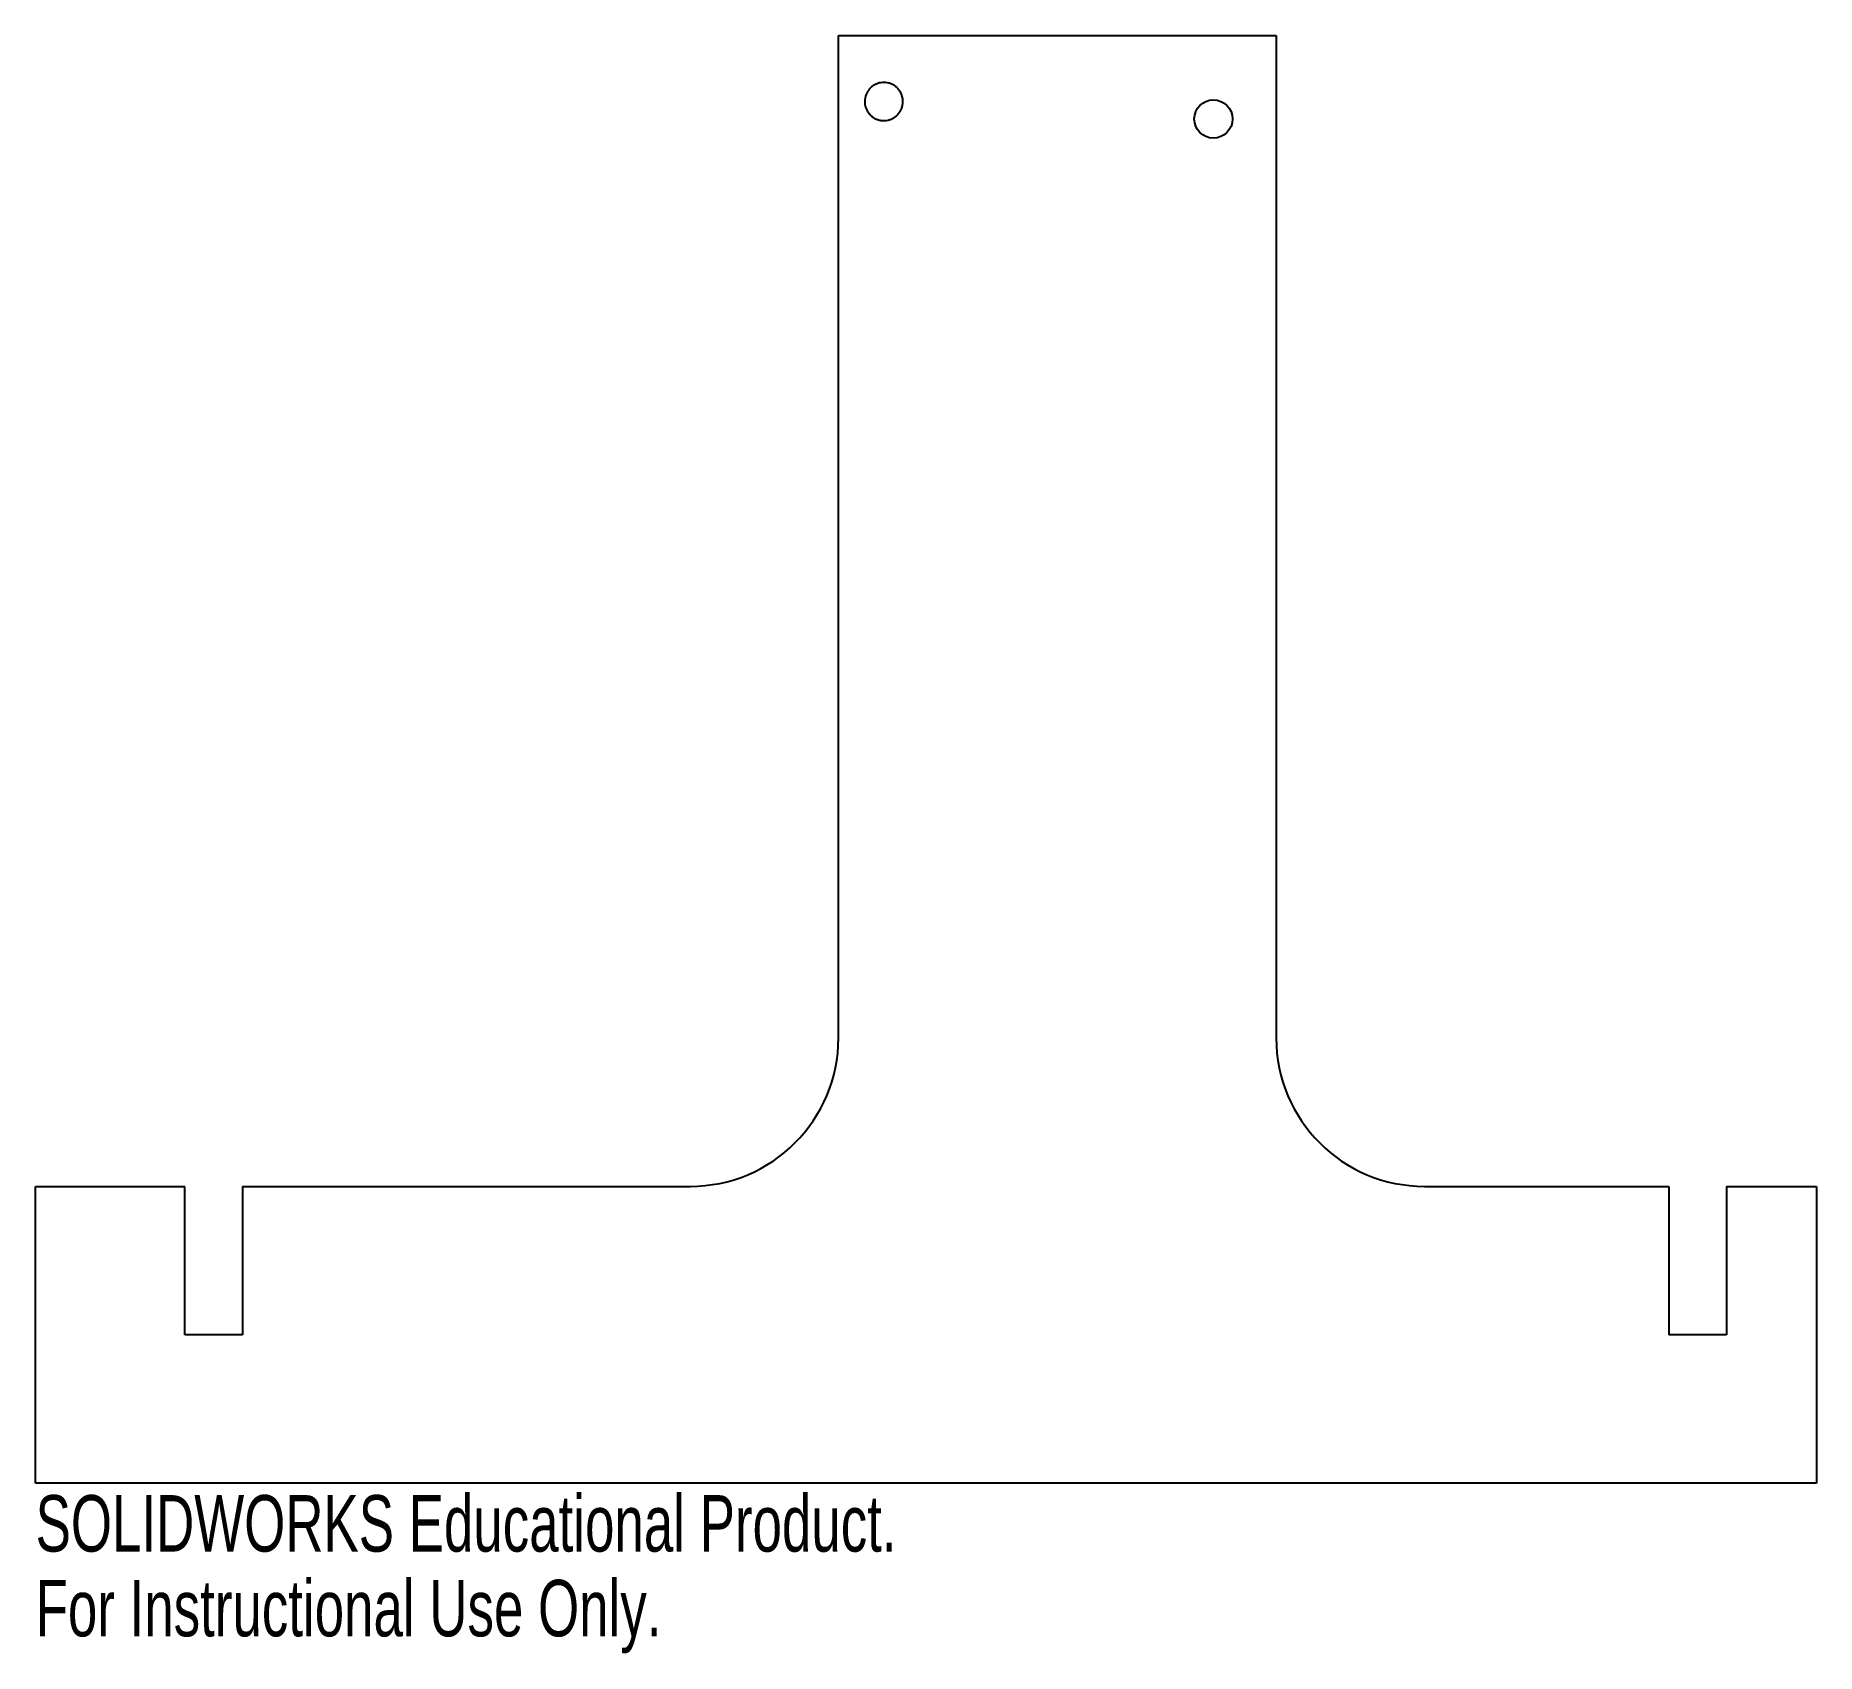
# Model space of a CAD drawing. Header units: inches. Extents: x -3 to 3, y -0.57 to 4.88.
import ezdxf

# ---------------------------------------------------------------- set-up
doc = ezdxf.new("R2010")
doc.units = ezdxf.units.IN
doc.header["$MEASUREMENT"] = 0
doc.styles.add('SLDTEXTSTYLE0', font='TXT', dxfattribs={"width": 0.7})

msp = doc.modelspace()

# ---------------------------------------------------------------- linework, layer by layer
at = {"color": 7, "linetype": 'Continuous', "lineweight": 25}
for p, q in [((-0.295, 4.8766), (1.18, 4.8766)), ((-0.295, 1.5), (-0.295, 4.8766)), ((1.18, 4.8766), (1.18, 1.5)), ((-3, 1), (-2.4975, 1)), ((-3, 0), (-3, 1)), ((-2.4975, 0.5), (-2.4975, 1)), ((-2.3025, 1), (-0.795, 1)), ((-2.3025, 1), (-2.3025, 0.5)), ((1.68, 1), (2.5025, 1)), ((2.5025, 1), (2.5025, 0.5)), ((2.6975, 1), (3, 1)), ((2.6975, 1), (2.6975, 0.5)), ((3, 1), (3, 0)), ((-2.3025, 0.5), (-2.4975, 0.5)), ((2.6975, 0.5), (2.5025, 0.5)), ((3, 0), (-3, 0))]:
    msp.add_line(p, q, dxfattribs=at)
msp.add_circle((0.9684, 4.5958), 0.0643, dxfattribs=at)
for centre, start, end in [((-0.795, 1.5), 270, 0), ((1.68, 1.5), 180, 270)]:
    msp.add_arc(centre, 0.5, start, end, dxfattribs=at)
msp.add_open_spline([(-0.2063, 4.6546), (-0.2063, 4.6582), (-0.2061, 4.6618), (-0.2055, 4.6653), (-0.2049, 4.6688), (-0.204, 4.6723), (-0.2028, 4.6756), (-0.2017, 4.679), (-0.2002, 4.6823), (-0.1985, 4.6854), (-0.1968, 4.6885), (-0.1949, 4.6915), (-0.1927, 4.6943), (-0.1905, 4.6971), (-0.188, 4.6997), (-0.1854, 4.7021), (-0.1828, 4.7045), (-0.1799, 4.7067), (-0.1769, 4.7086), (-0.174, 4.7106), (-0.1708, 4.7122), (-0.1675, 4.7136), (-0.1643, 4.7151), (-0.1609, 4.7162), (-0.1574, 4.717), (-0.154, 4.7179), (-0.1504, 4.7184), (-0.1469, 4.7187), (-0.1433, 4.719), (-0.1397, 4.7189), (-0.1362, 4.7186), (-0.1327, 4.7183), (-0.1291, 4.7177), (-0.1257, 4.7168), (-0.1223, 4.7159), (-0.1189, 4.7147), (-0.1156, 4.7132), (-0.1124, 4.7117), (-0.1093, 4.71), (-0.1063, 4.708), (-0.1034, 4.706), (-0.1006, 4.7038), (-0.098, 4.7013), (-0.0954, 4.6989), (-0.093, 4.6962), (-0.0909, 4.6934), (-0.0887, 4.6906), (-0.0868, 4.6875), (-0.0851, 4.6844), (-0.0835, 4.6812), (-0.0821, 4.6779), (-0.081, 4.6745), (-0.0799, 4.6712), (-0.0791, 4.6677), (-0.0786, 4.6642), (-0.078, 4.6606), (-0.0778, 4.6571), (-0.0779, 4.6535), (-0.0779, 4.65), (-0.0783, 4.6464), (-0.0789, 4.6429), (-0.0796, 4.6394), (-0.0805, 4.6359), (-0.0817, 4.6326), (-0.083, 4.6293), (-0.0845, 4.626), (-0.0862, 4.6229), (-0.088, 4.6198), (-0.09, 4.6169), (-0.0922, 4.6141), (-0.0945, 4.6114), (-0.097, 4.6088), (-0.0996, 4.6064), (-0.1023, 4.6041), (-0.1052, 4.6019), (-0.1082, 4.6001), (-0.1112, 4.5982), (-0.1144, 4.5966), (-0.1177, 4.5952), (-0.121, 4.5939), (-0.1244, 4.5928), (-0.1279, 4.592), (-0.1313, 4.5912), (-0.1349, 4.5907), (-0.1384, 4.5905), (-0.142, 4.5903), (-0.1456, 4.5904), (-0.1491, 4.5908), (-0.1526, 4.5912), (-0.1562, 4.5918), (-0.1596, 4.5928), (-0.163, 4.5938), (-0.1664, 4.595), (-0.1696, 4.5966), (-0.1728, 4.5981), (-0.1759, 4.5999), (-0.1788, 4.6019), (-0.1817, 4.6039), (-0.1845, 4.6062), (-0.187, 4.6087), (-0.1896, 4.6112), (-0.1919, 4.6139), (-0.194, 4.6168), (-0.1961, 4.6197), (-0.198, 4.6227), (-0.1996, 4.6259), (-0.2012, 4.6291), (-0.2025, 4.6324), (-0.2035, 4.6358), (-0.2044, 4.6388), (-0.2052, 4.6419), (-0.2056, 4.645), (-0.2059, 4.6466), (-0.206, 4.6482), (-0.2062, 4.6498), (-0.2063, 4.6514), (-0.2063, 4.653), (-0.2063, 4.6546)], degree=3, knots=[0, 0, 0, 0, 0.00027103, 0.00027103, 0.00027103, 0.00054206, 0.00054206, 0.00054206, 0.00081308, 0.00081308, 0.00081308, 0.00108411, 0.00108411, 0.00108411, 0.00135514, 0.00135514, 0.00135514, 0.00162617, 0.00162617, 0.00162617, 0.0018972, 0.0018972, 0.0018972, 0.00216823, 0.00216823, 0.00216823, 0.00243925, 0.00243925, 0.00243925, 0.00271028, 0.00271028, 0.00271028, 0.00298131, 0.00298131, 0.00298131, 0.00325234, 0.00325234, 0.00325234, 0.00352337, 0.00352337, 0.00352337, 0.0037944, 0.0037944, 0.0037944, 0.00406542, 0.00406542, 0.00406542, 0.00433645, 0.00433645, 0.00433645, 0.00460748, 0.00460748, 0.00460748, 0.00487851, 0.00487851, 0.00487851, 0.00514954, 0.00514954, 0.00514954, 0.00542057, 0.00542057, 0.00542057, 0.00569159, 0.00569159, 0.00569159, 0.00596262, 0.00596262, 0.00596262, 0.00623365, 0.00623365, 0.00623365, 0.00650468, 0.00650468, 0.00650468, 0.00677571, 0.00677571, 0.00677571, 0.00704674, 0.00704674, 0.00704674, 0.00731776, 0.00731776, 0.00731776, 0.00758879, 0.00758879, 0.00758879, 0.00785982, 0.00785982, 0.00785982, 0.00813085, 0.00813085, 0.00813085, 0.00840188, 0.00840188, 0.00840188, 0.00867291, 0.00867291, 0.00867291, 0.00894393, 0.00894393, 0.00894393, 0.00921496, 0.00921496, 0.00921496, 0.00948599, 0.00948599, 0.00948599, 0.00975702, 0.00975702, 0.00975702, 0.00999671, 0.00999671, 0.00999671, 0.01011874, 0.01011874, 0.01011874, 0.01024147, 0.01024147, 0.01024147, 0.01024147], dxfattribs=at)

# ---------------------------------------------------------------- texts
at = {"color": 7, "linetype": 'Continuous', "char_height": 0.1903, "attachment_point": 1, "style": 'SLDTEXTSTYLE0'}
for s, insert in [('SOLIDWORKS Educational Product.', (-3, -0.0401)), ('For Instructional Use Only.', (-3, -0.3256))]:
    msp.add_mtext(s, dxfattribs=dict(at, insert=insert))

doc.saveas('drawing.dxf')
